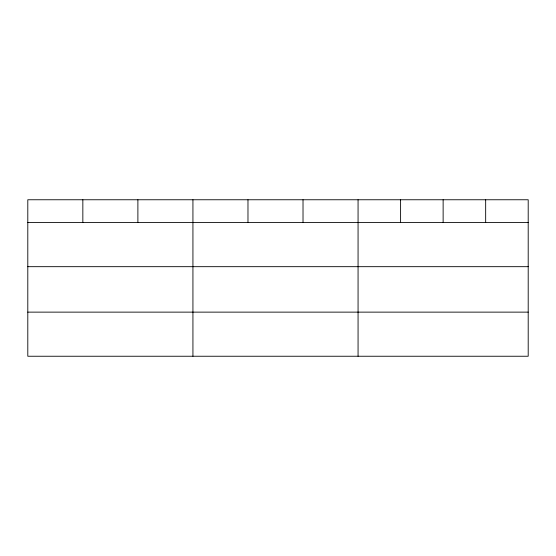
<?xml version="1.0" encoding="UTF-8"?>
<svg xmlns="http://www.w3.org/2000/svg" width="556" height="556" viewBox="0 0 556 556"><rect width="100%" height="100%" fill="white"/><g stroke="black" fill="none" stroke-linecap="round" stroke-linejoin="round"><path stroke-width="0.83" d="M528.2 266.678L528.2 199.757L27.8 199.757L27.8 356.243L528.2 356.243L528.2 266.678L27.8 266.678M27.8 222.567L528.2 222.567M27.8 312.131L528.2 312.131M485.666 199.757L485.666 222.567M443.132 199.757L443.132 222.567M400.598 199.757L400.598 222.567M358.064 199.757L358.064 356.243M303.02 199.757L303.02 222.567M247.976 199.757L247.976 222.567M192.932 199.757L192.932 356.243M137.888 199.757L137.888 222.567M82.844 199.757L82.844 222.567"/></g></svg>
